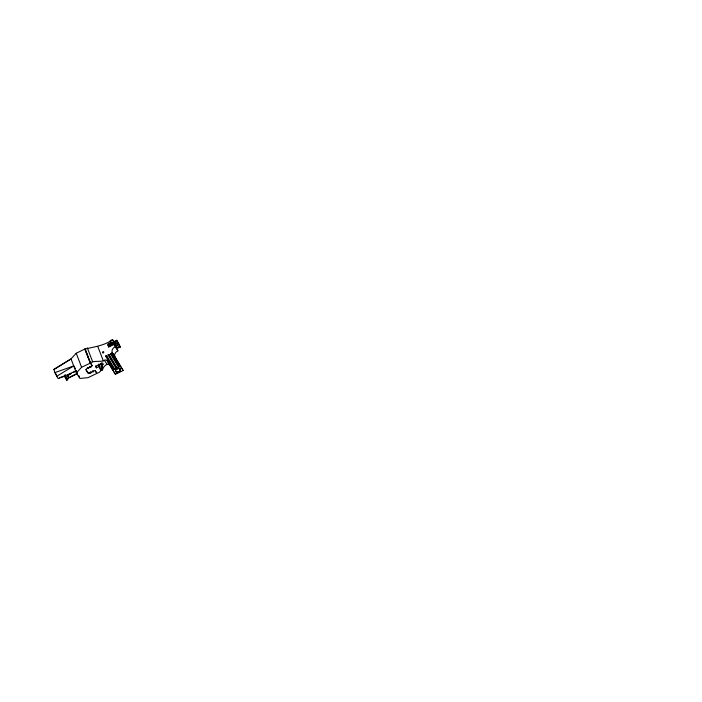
<?xml version="1.0" encoding="UTF-8"?>
<svg xmlns="http://www.w3.org/2000/svg" width="702" height="702" viewBox="0 0 702 702"><rect width="100%" height="100%" fill="white"/><g stroke="black" fill="none" stroke-linecap="round" stroke-linejoin="round"><path stroke-width="1.05" d="M103.659 352.474L103.694 351.992M113.54 369.27L113.698 368.497L106.265 356.081L105.625 356.054L113.54 369.27L114.514 368.804L106.599 355.581L105.625 356.054M115.97 368.102L116.128 367.322L108.687 354.905L108.055 354.879L115.97 368.102L116.936 367.629L109.021 354.413L108.055 354.879M118.392 366.927L118.55 366.146L111.118 353.729L110.477 353.703L118.392 366.927L119.366 366.453L111.451 353.238L110.477 353.703M115.084 341.075L114.628 342.655L115.637 345.279L116.093 343.708L115.084 341.075L116.751 340.268L120.375 347.042L118.708 347.85L116.944 347.35M101.123 364.031L101.106 363.338M65.146 375.965L58.108 378.589L54.853 372.63L53.975 369.287L71.025 358.915L76.22 353.246L84.872 349.052L90.418 363.092L92.023 365.637L90.435 367.26L89.979 366.532L88.215 368.331L87.759 367.602L85.872 369.664L88.101 373.192L91.093 372.894L90.83 372.069M85.144 349.017C94.419 346.77 104.291 345.7 112.574 339.689L114.672 343.006M87.574 367.936L88.224 368.576L89.979 366.769L90.444 367.497L92.155 365.628C86.539 359.073 101.974 362.837 104.422 360.275A2.475 1.86 -32.3 0 1 107.064 360.538L115.426 374.289L123.192 370.533L112.18 352.36A4.958 3.729 -32.3 0 1 115.268 346.709L112.574 339.689M116.488 372.92L116.163 373.42L117.129 372.946M106.265 356.081L106.599 355.581M108.687 354.905L109.021 354.413M111.118 353.729L111.451 353.238M95.261 370.77L96.797 373.438L88.145 377.632L79.896 378.466L76.404 372.946L81.608 367.269L90.418 363.092M103.756 352.097L102.843 351.939L102.843 352.773M102.782 352.114L103.369 352.799M116.506 348.157L119.498 345.665M53.738 369.726L71.025 358.915L76.404 372.946M103.422 352.615L102.746 352.825M56.66 376.298L73.71 365.935L75.456 368.69M112.952 344.085A1.237 0.807 -21 0 0 111.407 343.936L109.143 345.077A1.237 0.807 -21 0 0 108.477 346.305M108.74 347.007L113.233 344.831L112.39 342.637A1.237 0.807 -21 0 0 110.846 342.488L108.573 343.585A1.237 0.807 -21 0 0 107.897 344.814L108.74 347.007A1.237 0.807 -21 0 1 109.415 345.779L111.688 344.682A1.237 0.807 -21 0 1 113.233 344.831M116.093 343.708L117.76 342.901L120.375 347.042M115.303 345.893L118.629 344.287L115.637 346.77L116.585 348.315L115.751 345.91M77.343 373.613L68.594 378.097L67.734 376.728L67.067 374.991L76.009 370.832M71.411 373.367L67.761 375.631M73.298 372.455L76.158 371.095M65.023 375.412C63.759 373.517 65.76 379.361 65.786 377.158M69.735 377.071L76.325 373.876M101.667 365.303L103.413 364.461L102.448 362.943L95.49 366.312L96.455 367.839L99.93 366.154M93.041 370.998L93.313 371.814L90.4 372.025L90.865 372.753L88.189 373.104L86.004 369.647M109.679 364.68A2.475 1.86 -32.3 0 0 107.037 364.426C103.299 365.093 98.368 378.308 95.349 370.674L92.62 370.954L92.892 371.77M107.064 360.538L112.811 370.147L120.577 366.383L123.192 370.533M118.585 372.244L119.551 371.77L118.919 371.744M67.155 375.21L70.165 374.087M54.853 372.63L73.71 365.935M59.337 377.799L64.294 376.035M113.952 342.392L117.62 341.655M65.444 377.027L65.567 377.395M118.55 366.146L119.366 366.453M116.128 367.322L116.936 367.629M113.698 368.497L114.514 368.804M65.339 377.009L65.672 377.667M77.308 373.692L77.167 373.482M65.909 374.982C64.18 373.157 68.647 382.02 67.769 378.738M64.874 375.693C62.627 373.341 69.665 385.389 65.567 377.694M65.426 377.141L65.444 377.307M66.637 379.615L67.146 380.177L67.05 379.659M116.172 347.279L113.882 342.234M115.268 346.709L117.883 350.851A4.958 3.729 -32.3 0 0 114.795 356.511M110.082 346.147L108.915 344.305L109.187 345.007M108.784 346.49L108.169 345.516A1.237 0.807 -21 0 1 108.845 344.287L111.118 343.19A1.237 0.807 -21 0 1 112.531 343.225L112.653 343.357A1.237 0.807 -21 0 0 111.118 343.19L111.407 343.936M112.811 370.147L115.426 374.289M104.422 360.275L107.037 364.426M101.702 368.287L102.58 369.664M98.491 364.162C100 373.06 105.449 372.49 101.237 362.987M112.18 352.36L120.577 366.383M100.333 368.954C103.133 370.217 100.886 364.373 100.746 363.513M56.529 375.21L56.142 374.517M68.436 377.062L67.997 376.193M76.851 372.788L75.983 370.998M76.799 372.832L76.404 372.034M65.444 376.711L65.769 377.334M66.067 377.974L66.348 378.589M116.751 340.268L117.76 342.901M115.198 343.84L117.883 350.851M115.295 345.91L115.628 346.788M97.929 346.788L103.308 360.819M99 364.584L101.202 370.331M95.744 366.005L96.455 367.839M87.32 347.867L92.699 361.899M85.205 348.894L90.523 363.039M84.872 349.052L90.26 363.074M76.22 353.246L81.608 367.269M78.738 375.465L79.51 377.465M56.335 374.306L56.537 374.824M55.546 373.052L55.739 373.569M68.436 377.509L68.594 378.097M76.149 371.007L75.93 370.7M120.068 368.866A2.475 1.615 -21 0 1 119.568 370.208M115.514 369.331A2.475 1.615 -21 0 1 115.839 368.892M120.156 368.743A2.597 1.694 -21 0 1 119.621 370.156M115.374 369.234A2.597 1.694 -21 0 1 115.707 368.769M110.6 340.479L109.916 341.435L111.688 340.575L111.486 340.049L110.6 340.479M118.129 342.716L119.024 344.603L118.129 342.716M117.05 372.078A2.475 1.615 -21 0 0 120.375 369.656A2.475 1.615 -21 0 0 116.585 369.278A2.475 1.615 -21 0 0 117.05 372.078M117.006 372.165A2.597 1.694 -21 0 0 120.49 369.621A2.597 1.694 -21 0 0 116.514 369.226A2.597 1.694 -21 0 0 117.006 372.165"/></g></svg>
